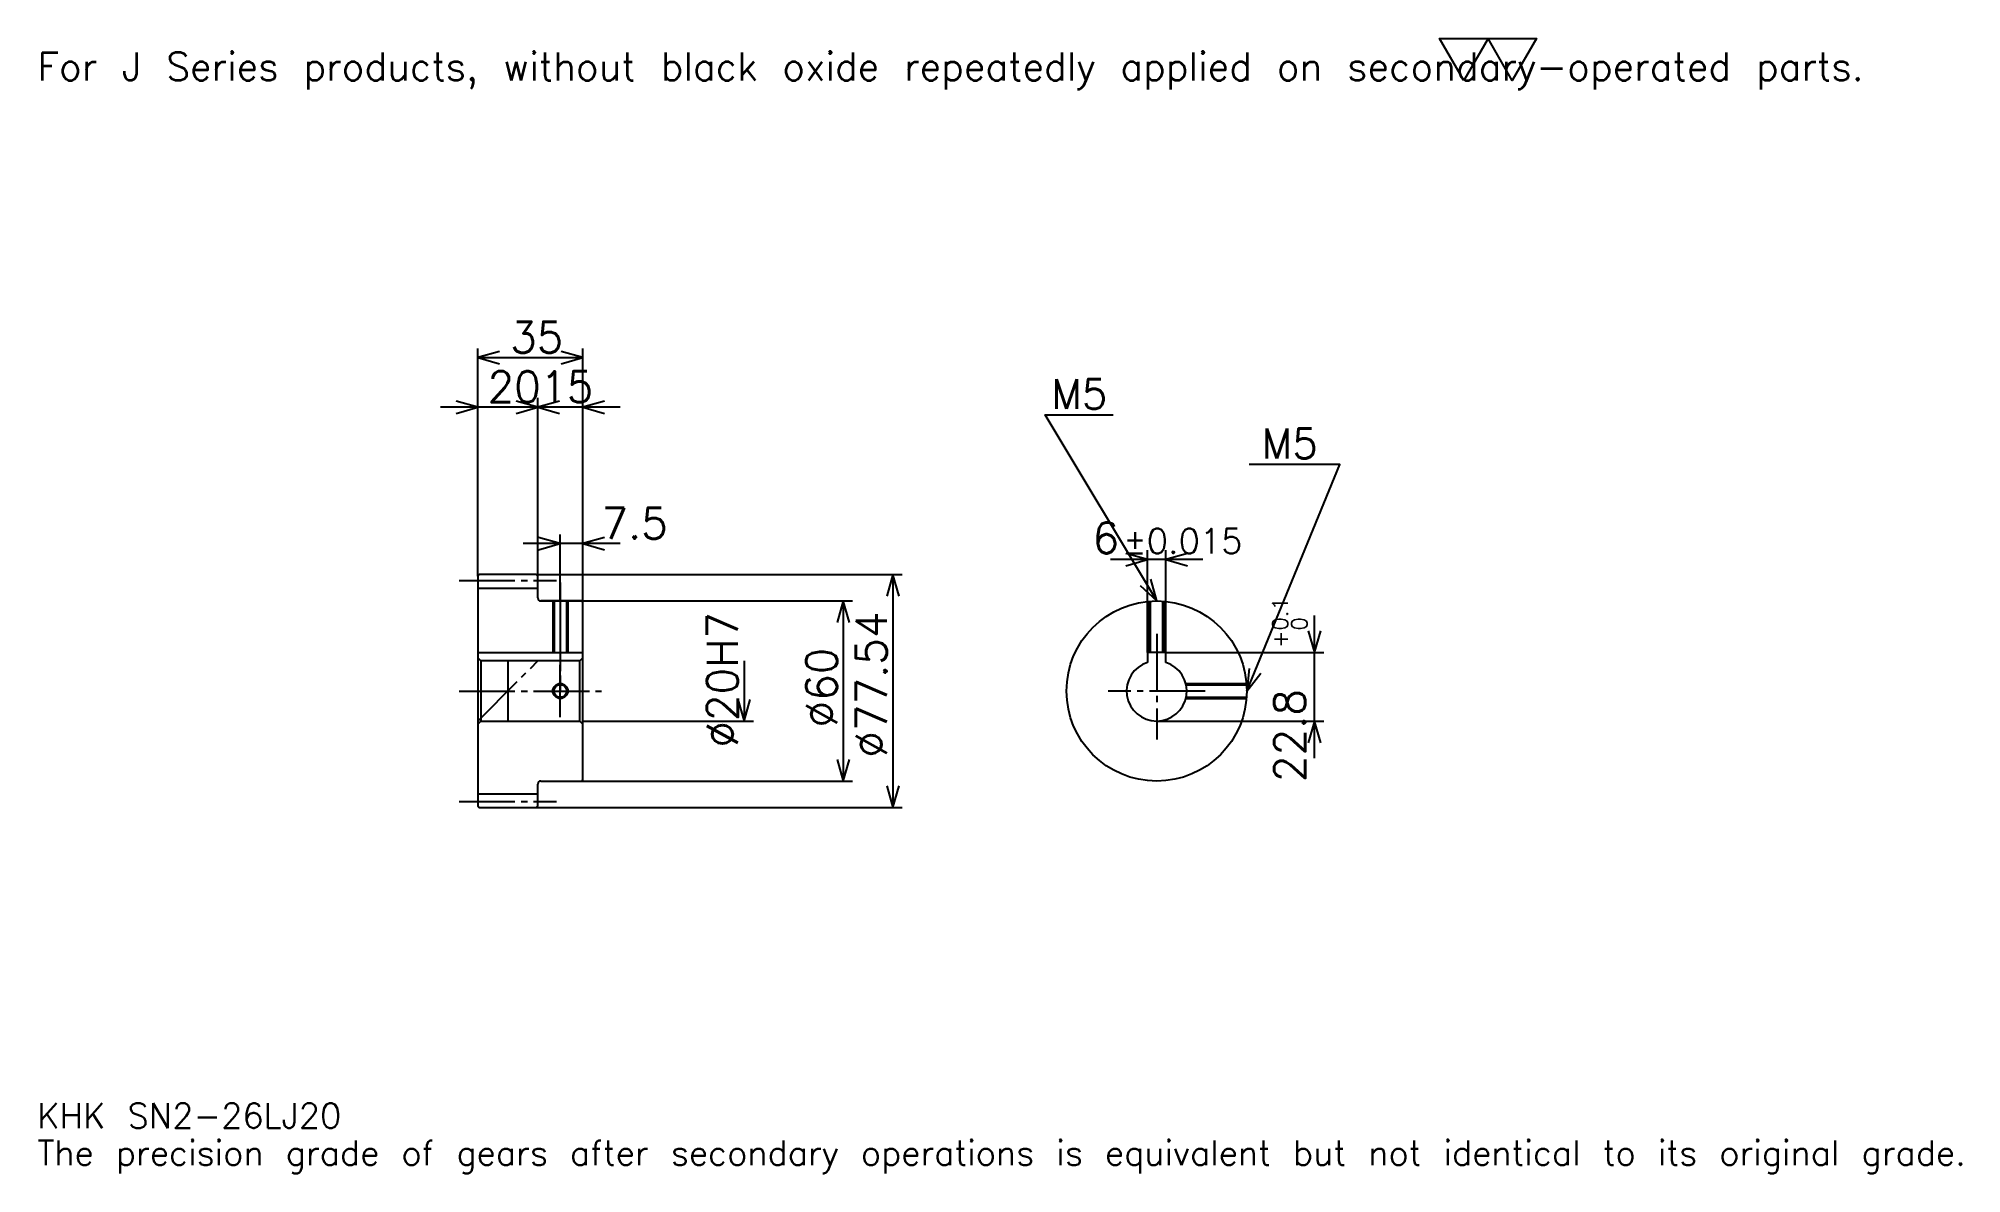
# Model space of a CAD drawing. Extents: x 21 to 661, y 8 to 386.
import ezdxf

# ---------------------------------------------------------------- set-up
doc = ezdxf.new("R2010")
doc.units = 0
doc.linetypes.add('DASHDOT', pattern=[24.782608, 18.586957, -2.065217, 2.065217, -2.065217])
doc.layers.get('0').update_dxf_attribs({"linetype": 'CONTINUOUS'})
doc.layers.add('DASHDOT', color=6, linetype='DASHDOT')
doc.styles.add('KANJI', font='TXT', dxfattribs={"bigfont": 'BIGFONT'})

msp = doc.modelspace()

# ---------------------------------------------------------------- linework, layer by layer
at = {"color": 5}
for p, q in [((167.282593, 207.084778), (167.282593, 282.46521)), ((202.282593, 207.084778), (202.282593, 282.46521)), ((167.282593, 279.367371), (202.282593, 279.367371)), ((199.673889, 262.845642), (154.891296, 262.845642)), ((214.673889, 262.845642), (174.891281, 262.845642)), ((187.282593, 207.084778), (187.282593, 265.943481)), ((194.782593, 207.084778), (194.782593, 220.508682)), ((214.673889, 217.410858), (182.391296, 217.410858)), ((408.760864, 212.093475), (377.978241, 212.093475)), ((390.369568, 181.115219), (390.369568, 215.191299)), ((396.369568, 181.115219), (396.369568, 215.191299)), ((167.282593, 206.584778), (167.282593, 207.084778)), ((186.782593, 207.084778), (202.282593, 207.084778)), ((187.282593, 206.584778), (187.282593, 207.084778)), ((194.782593, 198.315216), (194.782593, 207.084778)), ((194.782593, 198.315216), (194.782593, 207.084778)), ((202.282593, 207.084778), (308.641296, 207.084778)), ((202.282593, 197.815216), (202.282593, 207.084778)), ((305.543457, 207.084778), (305.543457, 129.545654)), ((188.282593, 198.315216), (202.282593, 198.315216)), ((202.282593, 198.315216), (292.119537, 198.315216)), ((289.021729, 198.315216), (289.021729, 138.315216)), ((445.934753, 145.92392), (445.934753, 193.506516)), ((396.369568, 181.115219), (449.032593, 181.115219)), ((255.978241, 178.315216), (255.978241, 158.315216)), ((202.282593, 158.315216), (259.07605, 158.315216)), ((393.369568, 158.315216), (449.032593, 158.315216)), ((188.282593, 138.315216), (202.282593, 138.315216)), ((202.282593, 138.315216), (292.119537, 138.315216)), ((186.782593, 129.545654), (202.282593, 129.545654)), ((202.282593, 129.545654), (308.641296, 129.545654))]:
    msp.add_line(p, q, dxfattribs=at)
at = {"color": 4}
for p, q in [((167.282593, 202.584778), (187.282593, 202.584778)), ((167.282593, 181.115219), (202.282593, 181.115219)), ((201.282593, 178.315216), (202.282593, 179.315216)), ((168.282593, 178.315216), (168.282593, 158.315216)), ((201.282593, 158.315216), (202.282593, 157.315216)), ((167.282593, 134.045654), (187.282593, 134.045654))]:
    msp.add_line(p, q, dxfattribs=at)
at = {"color": 7}
msp.add_line((177.282593, 178.641296), (177.282593, 157.989136), dxfattribs=at)
msp.add_lwpolyline([(495.652161, 371.739136), (487.597809, 385.700012), (519.815186, 385.700012), (511.760864, 371.739136), (503.706512, 385.700012), (495.652161, 371.739136)], dxfattribs=at)
at = {"color": 5}
for points in [[(174.510849, 281.432587), (167.282593, 279.367371), (174.510849, 277.302155)], [(195.054337, 277.302155), (202.282593, 279.367371), (195.054337, 281.432587)], [(160.054337, 260.780426), (167.282593, 262.845642), (160.054337, 264.910858)], [(180.054337, 260.780426), (187.282593, 262.845642), (180.054337, 264.910858)], [(194.510849, 264.910858), (187.282593, 262.845642), (194.510849, 260.780426)], [(209.510849, 264.910858), (202.282593, 262.845642), (209.510849, 260.780426)], [(393.369568, 198.315216), (356.195618, 260.271729), (378.913025, 260.271729)], [(423.369537, 168.315216), (454.347809, 243.75), (424.195648, 243.75)], [(187.554337, 215.345642), (194.782593, 217.410858), (187.554337, 219.476074)], [(209.510849, 219.476074), (202.282593, 217.410858), (209.510849, 215.345642)], [(383.141296, 210.028259), (390.369568, 212.093475), (383.141296, 214.158691)], [(403.597809, 214.158691), (396.369568, 212.093475), (403.597809, 210.028259)], [(307.608673, 199.856506), (305.543457, 207.084778), (303.478241, 199.856506)], [(387.87973, 203.450851), (393.369568, 198.315216), (391.42157, 205.575943)], [(291.086945, 191.08696), (289.021729, 198.315216), (286.956512, 191.08696)], [(443.869537, 188.343475), (445.934753, 181.115219), (447.999969, 188.343475)], [(424.204987, 175.786148), (423.369537, 168.315216), (428.025787, 174.217087)], [(253.913025, 165.543472), (255.978241, 158.315216), (258.043457, 165.543472)], [(447.999969, 151.08696), (445.934753, 158.315216), (443.869537, 151.08696)], [(286.956512, 145.543472), (289.021729, 138.315216), (291.086945, 145.543472)], [(303.478241, 136.773926), (305.543457, 129.545654), (307.608673, 136.773926)]]:
    msp.add_lwpolyline(points, dxfattribs=at)
at = {"color": 4}
for points in [[(187.282593, 199.315216), (187.282593, 206.584778), (186.782593, 207.084778), (167.782593, 207.084778), (167.282593, 206.584778), (167.282593, 157.315216)], [(188.282593, 138.315216), (201.782593, 138.315216), (202.282593, 138.815216), (202.282593, 197.815216), (201.782593, 198.315216), (188.282593, 198.315216)], [(192.282593, 198.315216), (192.282593, 181.115219)], [(192.71759, 198.315216), (192.71759, 181.115219)], [(196.847595, 198.315216), (196.847595, 181.115219)], [(197.282593, 198.315216), (197.282593, 181.115219)], [(390.869568, 181.115219), (390.869568, 198.210876)], [(391.304565, 181.115219), (391.304565, 198.244064)], [(395.43457, 181.115219), (395.43457, 198.244064)], [(395.869568, 181.115219), (395.869568, 198.210876)], [(167.282593, 157.315216), (168.282593, 158.315216), (201.282593, 158.315216), (201.282593, 178.315216), (168.282593, 178.315216), (167.282593, 179.315216)], [(396.369568, 177.854614), (396.369568, 181.115219), (390.369568, 181.115219), (390.369568, 177.854614)], [(403.052002, 170.815216), (423.265198, 170.815216)], [(403.154022, 170.380219), (423.298401, 170.380219)], [(403.052002, 165.815216), (423.265198, 165.815216)], [(403.154022, 166.250214), (423.298401, 166.250214)], [(167.282593, 157.315216), (167.282593, 130.045654), (167.782593, 129.545654), (186.782593, 129.545654), (187.282593, 130.045654), (187.282593, 137.315216)]]:
    msp.add_lwpolyline(points, dxfattribs=at)
for centre, radius in [((393.369568, 168.315216), 30), ((194.782593, 168.315216), 2.065)]:
    msp.add_circle(centre, radius, dxfattribs=at)
at = {"color": 7}
msp.add_circle((194.782593, 168.315216), 2.5, dxfattribs=at)
at = {"color": 4}
for centre, radius, start, end in [((188.282593, 199.315216), 1, 180, 270), ((393.369568, 168.315216), 10, 107.457602748, 72.542397252), ((188.282593, 137.315216), 1, 90, 180)]:
    msp.add_arc(centre, radius, start, end, dxfattribs=at)
at = {"layer": 'DASHDOT', "color": 7}
for p, q in [((161.086945, 205.084778), (193.478241, 205.084778)), ((194.782593, 198.315216), (194.782593, 168.315216)), ((393.369568, 187.310867), (393.369568, 152.119568)), ((167.282593, 158.315216), (187.282593, 178.315216)), ((161.086945, 168.315216), (208.478241, 168.315216)), ((409.565186, 168.315216), (377.173889, 168.315216)), ((161.086945, 131.545654), (193.478241, 131.545654))]:
    msp.add_line(p, q, dxfattribs=at)
for points in [[(194.782593, 204.510864), (194.782593, 174.919556)], [(194.782593, 159.619568), (194.782593, 177.010864)], [(186.086945, 168.315216), (203.478241, 168.315216)]]:
    msp.add_lwpolyline(points, dxfattribs=at)

# ---------------------------------------------------------------- texts
at = {"color": 7, "style": 'KANJI'}
for s, height, p in [('For J Series products, without black oxide repeatedly applied on secondary-operated parts.', 9.293478, (20.652174, 371.739136)), ('35', 10.326087, (178.070633, 281.019562)), ('20', 10.326087, (170.570633, 264.497803)), ('15', 10.326087, (188.070633, 264.497803)), ('M5', 9.913044, (358.260864, 262.336945)), ('M5', 9.913044, (428.32608, 245.815216)), ('7.5', 10.326087, (208.478241, 219.063034)), ('6', 10.326087, (372.054474, 214.158691)), ('%%p0.015', 8.26087, (382.276001, 214.158691)), ('KHK SN2-26LJ20', 8.26087, (20.652174, 22.717392)), ('The precision grade of gears after secondary operations is equivalent but not identical to its original grade.', 8.26087, (20.652174, 10.326087))]:
    msp.add_text(s, height=height, dxfattribs=at).set_placement(p)
for s, height, p in [('%%c20H7', 10.326087, (253.913025, 149.470108)), ('%%c77.54', 10.326087, (303.478241, 146.114136)), ('0.1', 5.163043, (437.054321, 188.469849)), ('0', 5.163043, (443.456482, 188.469849)), ('+', 5.163043, (437.054321, 182.687241)), ('%%c60', 10.326087, (286.956512, 156.182068)), ('22.8', 10.326087, (442.836914, 137.991837))]:
    msp.add_text(s, height=height, rotation=90, dxfattribs=at).set_placement(p)

doc.saveas('drawing.dxf')
